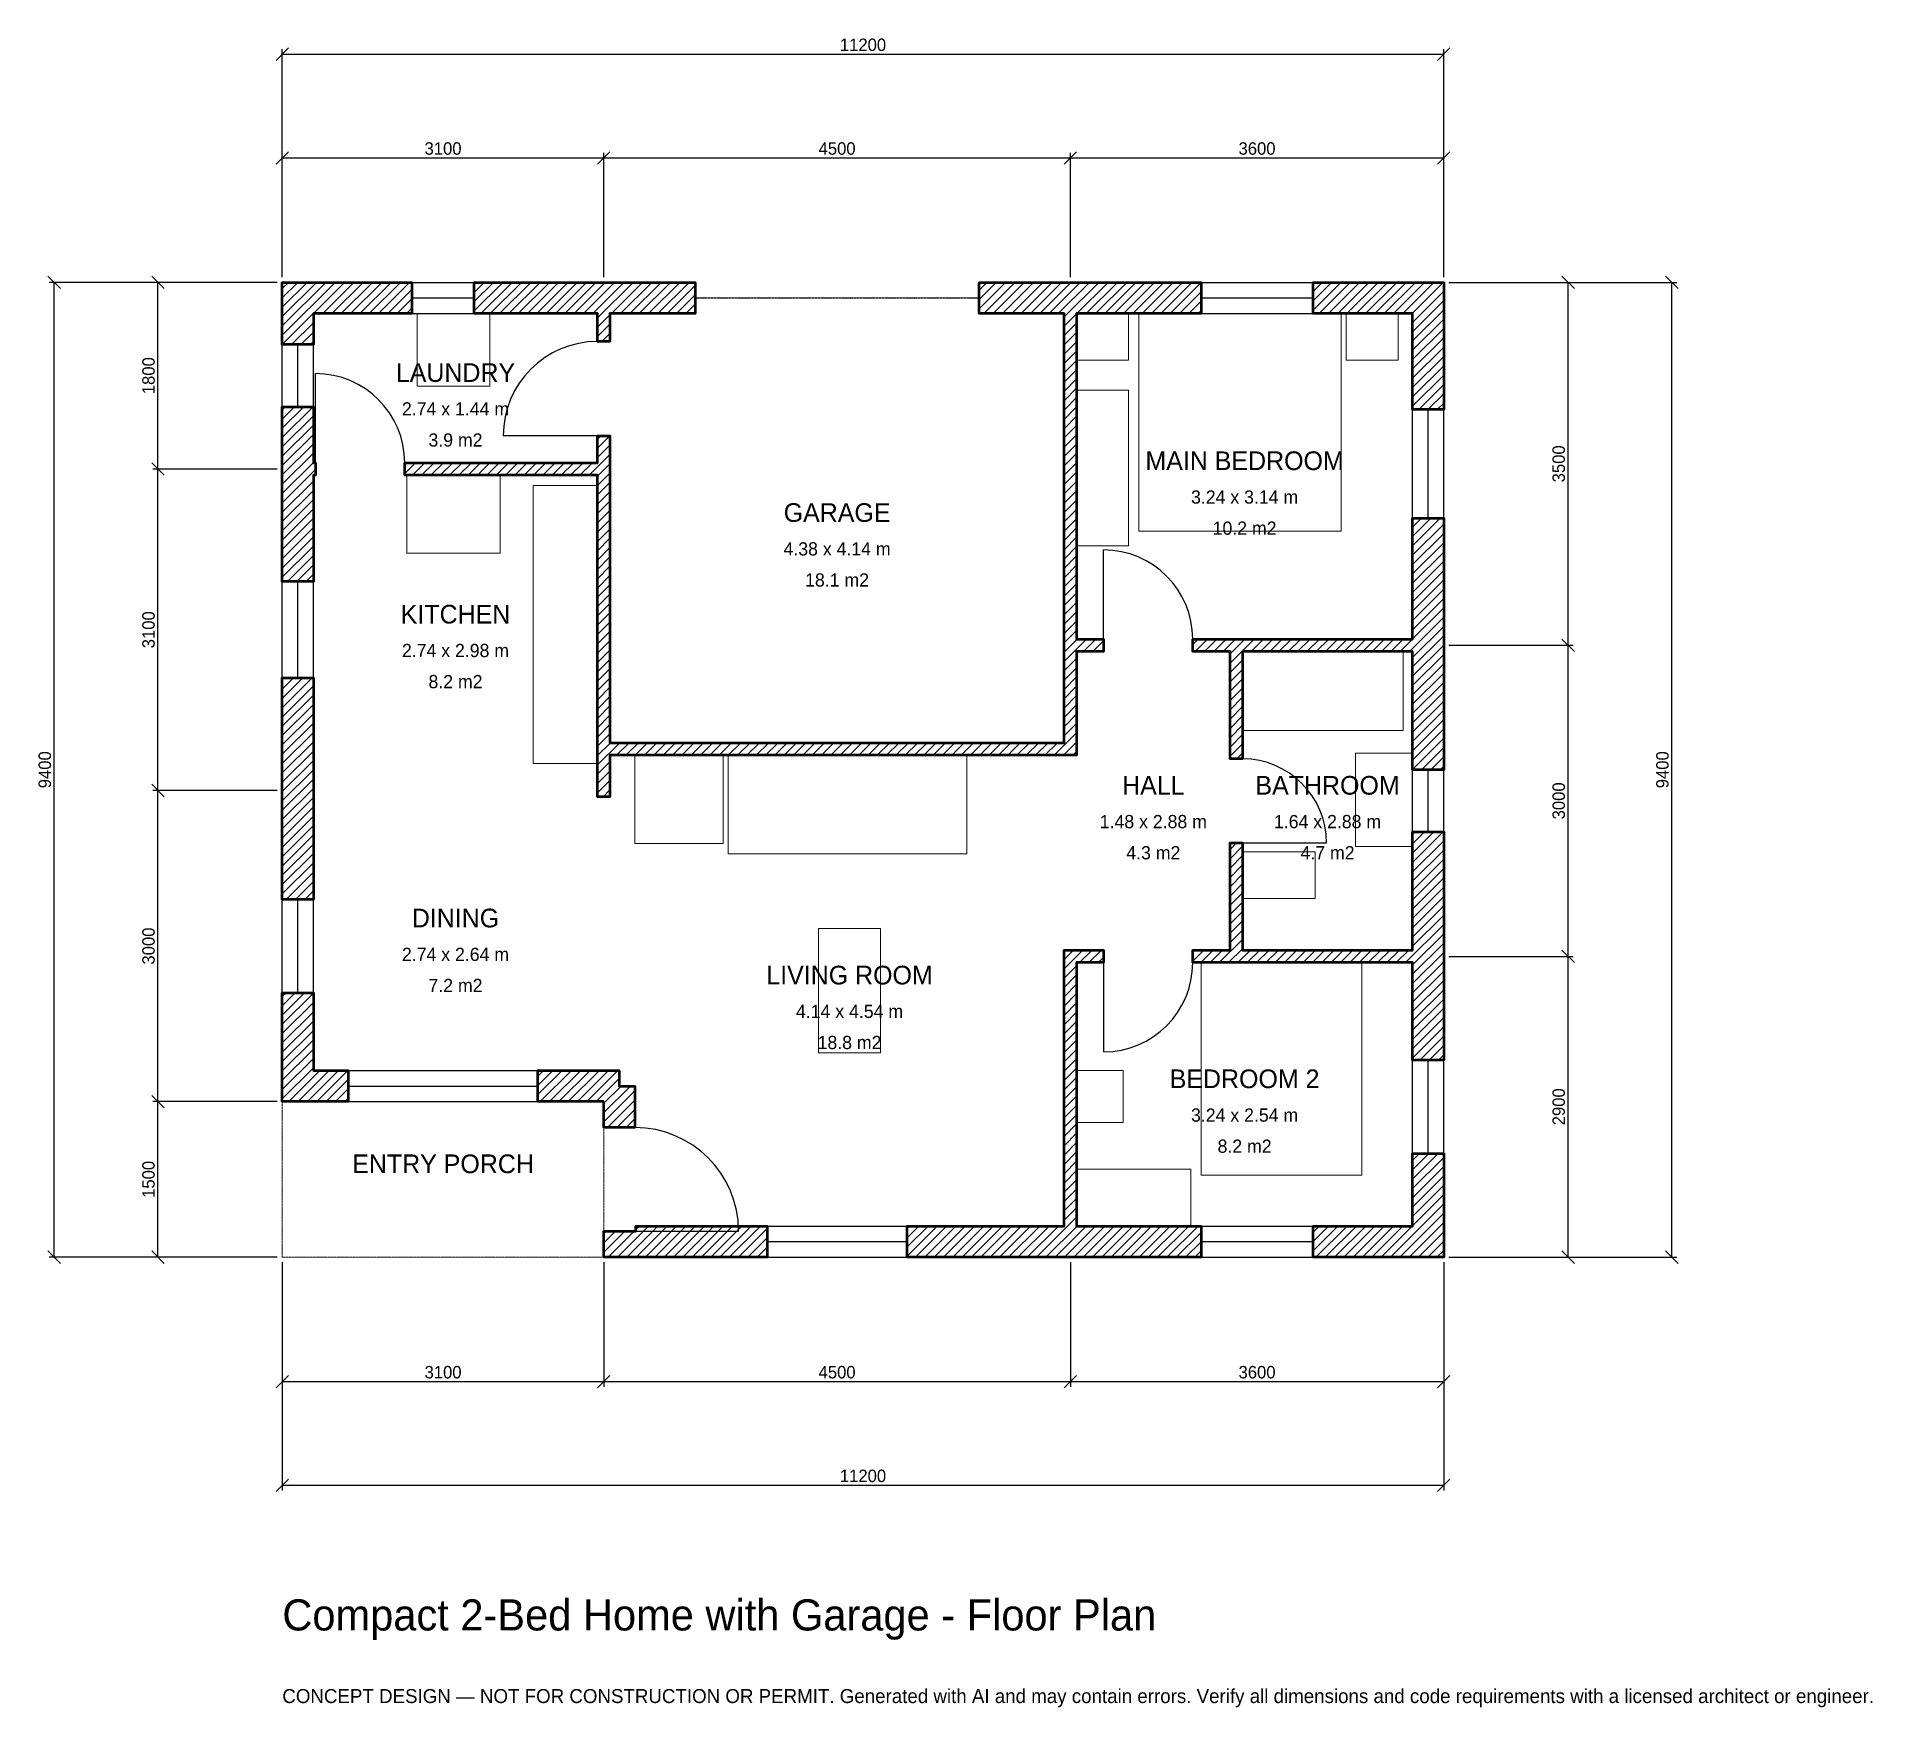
# Model space of a CAD drawing. Header units: millimetres. Extents: x -2369 to 15333, y -4341 to 11769.
import ezdxf
from ezdxf.enums import TextEntityAlignment as Align

# ---------------------------------------------------------------- set-up
doc = ezdxf.new("R2010")
doc.units = ezdxf.units.MM
doc.linetypes.add('DASHED', pattern=[1.524, 1.27, -0.254])
for name, color, linetype, lineweight in [('A-ANNO-DIMS', 1, 'Continuous', 13), ('A-ANNO-TEXT', 7, 'Continuous', 18), ('A-AREA-IDEN', 7, 'Continuous', 18), ('A-DOOR', 2, 'Continuous', 25), ('A-FLOR-FIXT', 9, 'Continuous', 13), ('A-FURN', 9, 'Continuous', 13), ('A-GLAZ', 4, 'Continuous', 25), ('A-SITE-PAVE', 8, 'Continuous', 13), ('A-WALL', 7, 'Continuous', 50), ('A-WALL-PATT', 8, 'Continuous', 13)]:
    doc.layers.add(name, color=color, linetype=linetype, lineweight=lineweight)
doc.dimstyles.new('PLAN', dxfattribs={"dimtxt": 120, "dimasz": 80, "dimexe": 50, "dimexo": 50, "dimgap": 30, "dimtad": 1, "dimdec": 0, "dimtsz": 60, "dimcen": 2.5, "dimclrd": 1, "dimclre": 1, "dimazin": 3, "dimtfac": 1, "dimtmove": 0, "dimatfit": 3})

msp = doc.modelspace()

# ---------------------------------------------------------------- hatches: boundary and pattern name
at = {"layer": 'A-WALL-PATT'}
h = msp.add_hatch(dxfattribs=at)
h.set_pattern_fill('ANSI31', color=8, scale=20)
h.paths.add_polyline_path([(3099.999, 0), (3099.999, 250), (3410, 250), (3410, 300), (4675, 300), (4675, 0), (3400, 0), (3400, -0.001), (3100, -0.001), (3100, 0), (3099.999, 0)])
h.paths.add_polyline_path([(3100, 1500), (2465, 1500), (2465, 1800), (3250, 1800), (3250, 1650), (3400, 1650), (3400, 1250), (3100, 1250), (3100, 1500)])
h.paths.add_polyline_path([(300, 1500), (300, 1499.999), (0, 1499.999), (0, 1500), (-0.001, 1500), (-0.001, 1800), (0, 1800), (0, 2550), (300, 2550), (300, 1800), (635, 1800), (635, 1500), (300, 1500)])
h.paths.add_polyline_path([(0, 4350), (0, 4650), (0, 5585), (300, 5585), (300, 4650), (300, 4350), (300, 3450), (0, 3450), (0, 4350)])
h.paths.add_polyline_path([(0, 7450), (0, 7540), (-0.001, 7540), (-0.001, 7660), (0, 7660), (0, 7750), (0, 8200), (300, 8200), (300, 7750), (300, 7660), (320, 7660), (320, 7540), (300, 7540), (300, 7450), (300, 6515), (0, 6515), (0, 7450)])
h.paths.add_polyline_path([(0, 9100), (-0.001, 9100), (-0.001, 9400), (0, 9400), (0, 9400.001), (300, 9400.001), (300, 9400), (1250, 9400), (1250, 9100), (300, 9100), (300, 8800), (0, 8800), (0, 9100)])
h.paths.add_polyline_path([(2950, 9400), (3040, 9400), (3040, 9400.001), (3160, 9400.001), (3160, 9400), (3250, 9400), (3980, 9400), (3980, 9100), (3250, 9100), (3160, 9100), (3160, 8830), (3040, 8830), (3040, 9100), (2950, 9100), (1850, 9100), (1850, 9400), (2950, 9400)])
h.paths.add_polyline_path([(7450, 9400), (7540, 9400), (7540, 9400.001), (7660, 9400.001), (7660, 9400), (7750, 9400), (8860, 9400), (8860, 9100), (7750, 9100), (7660, 9100), (7660, 5960), (7920, 5960), (7920, 5840), (7660, 5840), (7660, 4960), (7660, 4840), (7540, 4840), (3160, 4840), (3160, 4440), (3040, 4440), (3040, 4840), (3040, 4960), (3040, 7540), (1180, 7540), (1180, 7660), (3040, 7660), (3040, 7920), (3160, 7920), (3160, 7660), (3160, 7540), (3160, 4960), (7540, 4960), (7540, 5840), (7540, 5960), (7540, 9100), (7450, 9100), (6720, 9100), (6720, 9400), (7450, 9400)])
h.paths.add_polyline_path([(10900, 9400), (10900, 9400.001), (11200, 9400.001), (11200, 9400), (11200.001, 9400), (11200.001, 9100), (11200, 9100), (11200, 8175), (10900, 8175), (10900, 9100), (9940, 9100), (9940, 9400), (10900, 9400)])
h.paths.add_polyline_path([(11200, 6050), (11200, 5960), (11200.001, 5960), (11200.001, 5840), (11200, 5840), (11200, 5750), (11200, 4700), (10900, 4700), (10900, 5750), (10900, 5840), (9260, 5840), (9260, 4805), (9140, 4805), (9140, 5840), (8780, 5840), (8780, 5960), (9140, 5960), (9260, 5960), (10900, 5960), (10900, 6050), (10900, 7125), (11200, 7125), (11200, 6050)])
h.paths.add_polyline_path([(11200, 3050), (11200, 2960), (11200.001, 2960), (11200.001, 2840), (11200, 2840), (11200, 2750), (11200, 1900), (10900, 1900), (10900, 2750), (10900, 2840), (9260, 2840), (9140, 2840), (8780, 2840), (8780, 2960), (9140, 2960), (9140, 3995), (9260, 3995), (9260, 2960), (10900, 2960), (10900, 3050), (10900, 4100), (11200, 4100), (11200, 3050)])
h.paths.add_polyline_path([(11200, 300), (11200.001, 300), (11200.001, 0), (11200, 0), (11200, -0.001), (10900, -0.001), (10900, 0), (9940, 0), (9940, 300), (10900, 300), (10900, 1000), (11200, 1000), (11200, 300)])
h.paths.add_polyline_path([(7750, 0), (7660, 0), (7660, -0.001), (7540, -0.001), (7540, 0), (7450, 0), (6025, 0), (6025, 300), (7450, 300), (7540, 300), (7540, 2840), (7540, 2960), (7660, 2960), (7920, 2960), (7920, 2840), (7660, 2840), (7660, 300), (7750, 300), (8860, 300), (8860, 0), (7750, 0)])

# ---------------------------------------------------------------- linework, layer by layer
at = {"layer": 'A-DOOR', "linetype": 'DASHED'}
msp.add_line((3980, 9250), (6720, 9250), dxfattribs=at)
at = {"layer": 'A-DOOR'}
for p, q in [((320, 7660), (320, 8520)), ((3040, 7920), (2130, 7920)), ((7920, 5960), (7920, 6820)), ((9260, 3995), (10070, 3995)), ((7920, 2840), (7920, 1980)), ((3400, 250), (4400, 250))]:
    msp.add_line(p, q, dxfattribs=at)
for centre, radius, start, end in [((3040, 7920), 910, 90, 180), ((320, 7660), 860, 0, 90), ((7920, 5960), 860, 0, 90), ((9260, 3995), 810, 0, 90), ((7920, 2840), 860, 270, 360), ((3400, 250), 1000, 0, 90)]:
    msp.add_arc(centre, radius, start, end, dxfattribs=at)
at = {"layer": 'A-FLOR-FIXT'}
for points in [[(2420, 4760), (3040, 4760), (3040, 7440), (2420, 7440)], [(9260, 5080), (10810, 5080), (10810, 5840), (9260, 5840)], [(10350, 3960), (10900, 3960), (10900, 4860), (10350, 4860)], [(9260, 3460), (9960, 3460), (9960, 3910), (9260, 3910)]]:
    msp.add_lwpolyline(points, close=True, dxfattribs=at)
at = {"layer": 'A-FURN'}
for points in [[(1300, 8400), (2000, 8400), (2000, 9100), (1300, 9100)], [(7660, 8650), (8160, 8650), (8160, 9100), (7660, 9100)], [(8260, 7000), (10210, 7000), (10210, 9100), (8260, 9100)], [(10260, 8650), (10760, 8650), (10760, 9100), (10260, 9100)], [(7660, 6860), (8160, 6860), (8160, 8360), (7660, 8360)], [(1200, 6790), (2100, 6790), (2100, 7540), (1200, 7540)], [(3400, 3990), (4250, 3990), (4250, 4840), (3400, 4840)], [(4300, 3890), (6600, 3890), (6600, 4840), (4300, 4840)], [(5170, 1970), (5770, 1970), (5770, 3170), (5170, 3170)], [(8860, 790), (10410, 790), (10410, 2840), (8860, 2840)], [(7660, 1300), (8110, 1300), (8110, 1800), (7660, 1800)], [(7660, 300), (8760, 300), (8760, 850), (7660, 850)]]:
    msp.add_lwpolyline(points, close=True, dxfattribs=at)
at = {"layer": 'A-GLAZ'}
for p, q in [((1250, 9400), (1850, 9400)), ((8860, 9400), (9940, 9400)), ((1250, 9250), (1850, 9250)), ((8860, 9250), (9940, 9250)), ((1250, 9100), (1850, 9100)), ((8860, 9100), (9940, 9100)), ((0, 8200), (0, 8800)), ((150, 8200), (150, 8800)), ((300, 8200), (300, 8800)), ((10900, 7125), (10900, 8175)), ((11050, 7125), (11050, 8175)), ((11200, 7125), (11200, 8175)), ((0, 5585), (0, 6515)), ((150, 5585), (150, 6515)), ((300, 5585), (300, 6515)), ((10900, 4100), (10900, 4700)), ((11050, 4100), (11050, 4700)), ((11200, 4100), (11200, 4700)), ((0, 2550), (0, 3450)), ((150, 2550), (150, 3450)), ((300, 2550), (300, 3450)), ((635, 1800), (2465, 1800)), ((10900, 1000), (10900, 1900)), ((11050, 1000), (11050, 1900)), ((11200, 1000), (11200, 1900)), ((635, 1650), (2465, 1650)), ((635, 1500), (2465, 1500)), ((4675, 300), (6025, 300)), ((8860, 300), (9940, 300)), ((4675, 150), (6025, 150)), ((4675, 0), (6025, 0)), ((8860, 150), (9940, 150)), ((8860, 0), (9940, 0))]:
    msp.add_line(p, q, dxfattribs=at)
at = {"layer": 'A-SITE-PAVE', "linetype": 'DASHED'}
msp.add_lwpolyline([(0, 0), (3100, 0), (3100, 1500), (0, 1500)], close=True, dxfattribs=at)
at = {"layer": 'A-WALL'}
for points in [[(0, 9100), (-0.001, 9100), (-0.001, 9400), (0, 9400), (0, 9400.001), (300, 9400.001), (300, 9400), (1250, 9400), (1250, 9100), (300, 9100), (300, 8800), (0, 8800), (0, 9100)], [(7450, 9400), (7540, 9400), (7540, 9400.001), (7660, 9400.001), (7660, 9400), (7750, 9400), (8860, 9400), (8860, 9100), (7750, 9100), (7660, 9100), (7660, 5960), (7920, 5960), (7920, 5840), (7660, 5840), (7660, 4960), (7660, 4840), (7540, 4840), (3160, 4840), (3160, 4440), (3040, 4440), (3040, 4840), (3040, 4960), (3040, 7540), (1180, 7540), (1180, 7660), (3040, 7660), (3040, 7920), (3160, 7920), (3160, 7660), (3160, 7540), (3160, 4960), (7540, 4960), (7540, 5840), (7540, 5960), (7540, 9100), (7450, 9100), (6720, 9100), (6720, 9400), (7450, 9400)], [(2950, 9400), (3040, 9400), (3040, 9400.001), (3160, 9400.001), (3160, 9400), (3250, 9400), (3980, 9400), (3980, 9100), (3250, 9100), (3160, 9100), (3160, 8830), (3040, 8830), (3040, 9100), (2950, 9100), (1850, 9100), (1850, 9400), (2950, 9400)], [(10900, 9400), (10900, 9400.001), (11200, 9400.001), (11200, 9400), (11200.001, 9400), (11200.001, 9100), (11200, 9100), (11200, 8175), (10900, 8175), (10900, 9100), (9940, 9100), (9940, 9400), (10900, 9400)], [(0, 7450), (0, 7540), (-0.001, 7540), (-0.001, 7660), (0, 7660), (0, 7750), (0, 8200), (300, 8200), (300, 7750), (300, 7660), (320, 7660), (320, 7540), (300, 7540), (300, 7450), (300, 6515), (0, 6515), (0, 7450)], [(11200, 6050), (11200, 5960), (11200.001, 5960), (11200.001, 5840), (11200, 5840), (11200, 5750), (11200, 4700), (10900, 4700), (10900, 5750), (10900, 5840), (9260, 5840), (9260, 4805), (9140, 4805), (9140, 5840), (8780, 5840), (8780, 5960), (9140, 5960), (9260, 5960), (10900, 5960), (10900, 6050), (10900, 7125), (11200, 7125), (11200, 6050)], [(0, 4350), (0, 4650), (0, 5585), (300, 5585), (300, 4650), (300, 4350), (300, 3450), (0, 3450), (0, 4350)], [(11200, 3050), (11200, 2960), (11200.001, 2960), (11200.001, 2840), (11200, 2840), (11200, 2750), (11200, 1900), (10900, 1900), (10900, 2750), (10900, 2840), (9260, 2840), (9140, 2840), (8780, 2840), (8780, 2960), (9140, 2960), (9140, 3995), (9260, 3995), (9260, 2960), (10900, 2960), (10900, 3050), (10900, 4100), (11200, 4100), (11200, 3050)], [(7750, 0), (7660, 0), (7660, -0.001), (7540, -0.001), (7540, 0), (7450, 0), (6025, 0), (6025, 300), (7450, 300), (7540, 300), (7540, 2840), (7540, 2960), (7660, 2960), (7920, 2960), (7920, 2840), (7660, 2840), (7660, 300), (7750, 300), (8860, 300), (8860, 0), (7750, 0)], [(300, 1500), (300, 1499.999), (0, 1499.999), (0, 1500), (-0.001, 1500), (-0.001, 1800), (0, 1800), (0, 2550), (300, 2550), (300, 1800), (635, 1800), (635, 1500), (300, 1500)], [(3100, 1500), (2465, 1500), (2465, 1800), (3250, 1800), (3250, 1650), (3400, 1650), (3400, 1250), (3100, 1250), (3100, 1500)], [(11200, 300), (11200.001, 300), (11200.001, 0), (11200, 0), (11200, -0.001), (10900, -0.001), (10900, 0), (9940, 0), (9940, 300), (10900, 300), (10900, 1000), (11200, 1000), (11200, 300)], [(3099.999, 0), (3099.999, 250), (3410, 250), (3410, 300), (4675, 300), (4675, 0), (3400, 0), (3400, -0.001), (3100, -0.001), (3100, 0), (3099.999, 0)]]:
    msp.add_lwpolyline(points, close=True, dxfattribs=at)

# ---------------------------------------------------------------- texts
at = {"layer": 'A-ANNO-TEXT'}
for s, height, p in [('Compact 2-Bed Home with Garage - Floor Plan', 300, (0, -3600)), ('CONCEPT DESIGN — NOT FOR CONSTRUCTION OR PERMIT. Generated with AI and may contain errors. Verify all dimensions and code requirements with a licensed architect or engineer.', 135, (0, -4300))]:
    msp.add_text(s, height=height, dxfattribs=at).set_placement(p)
at = {"layer": 'A-AREA-IDEN'}
for s, height, p in [('LAUNDRY', 180, (1670, 8530)), ('2.74 x 1.44 m', 127.5, (1670, 8180)), ('3.9 m2', 127.5, (1670, 7880)), ('MAIN BEDROOM', 180, (9280, 7680)), ('GARAGE', 180, (5350, 7180)), ('3.24 x 3.14 m', 127.5, (9280, 7330)), ('10.2 m2', 127.5, (9280, 7030)), ('4.38 x 4.14 m', 127.5, (5350, 6830)), ('18.1 m2', 127.5, (5350, 6530)), ('KITCHEN', 180, (1670, 6200)), ('2.74 x 2.98 m', 127.5, (1670, 5850)), ('8.2 m2', 127.5, (1670, 5550)), ('HALL', 180, (8400, 4550)), ('BATHROOM', 180, (10080, 4550)), ('1.48 x 2.88 m', 127.5, (8400, 4200)), ('1.64 x 2.88 m', 127.5, (10080, 4200)), ('4.3 m2', 127.5, (8400, 3900)), ('4.7 m2', 127.5, (10080, 3900)), ('DINING', 180, (1670, 3270)), ('2.74 x 2.64 m', 127.5, (1670, 2920)), ('7.2 m2', 127.5, (1670, 2620)), ('LIVING ROOM', 180, (5470, 2720)), ('4.14 x 4.54 m', 127.5, (5470, 2370)), ('18.8 m2', 127.5, (5470, 2070)), ('BEDROOM 2', 180, (9280, 1720)), ('3.24 x 2.54 m', 127.5, (9280, 1370)), ('8.2 m2', 127.5, (9280, 1070)), ('ENTRY PORCH', 180, (1550, 900))]:
    msp.add_text(s, height=height, dxfattribs=at).set_placement(p, align=Align.MIDDLE_CENTER)

# ---------------------------------------------------------------- dimensions: what is measured, and where the dimension line sits
at = {"layer": 'A-ANNO-DIMS'}
for base, p1, p2, text in [((0, 11600), (0, 9400), (11200, 9400), '11200'), ((0, 10600), (0, 9400), (3100, 9400), '3100'), ((3100, 10600), (3100, 9400), (7600, 9400), '4500'), ((7600, 10600), (7600, 9400), (11200, 9400), '3600'), ((0, -1200), (0, 0), (3100, 0), '3100'), ((0, -2200), (0, 0), (11200, 0), '11200'), ((3100, -1200), (3100, 0), (7600, 0), '4500'), ((7600, -1200), (7600, 0), (11200, 0), '3600')]:
    msp.add_linear_dim(base=base, p1=p1, p2=p2, text=text, dimstyle='PLAN', dxfattribs=at).render()
for base, p1, p2, text in [((-2200, 0), (0, 0), (0, 9400), '9400'), ((-1200, 7600), (0, 7600), (0, 9400), '1800'), ((12400, 5900), (11200, 5900), (11200, 9400), '3500'), ((13400, 0), (11200, 0), (11200, 9400), '9400'), ((-1200, 4500), (0, 4500), (0, 7600), '3100'), ((12400, 2900), (11200, 2900), (11200, 5900), '3000'), ((-1200, 1500), (0, 1500), (0, 4500), '3000'), ((12400, 0), (11200, 0), (11200, 2900), '2900'), ((-1200, 0), (0, 0), (0, 1500), '1500')]:
    msp.add_linear_dim(base=base, p1=p1, p2=p2, angle=90, text=text, dimstyle='PLAN', dxfattribs=at).render()

doc.saveas('drawing.dxf')
